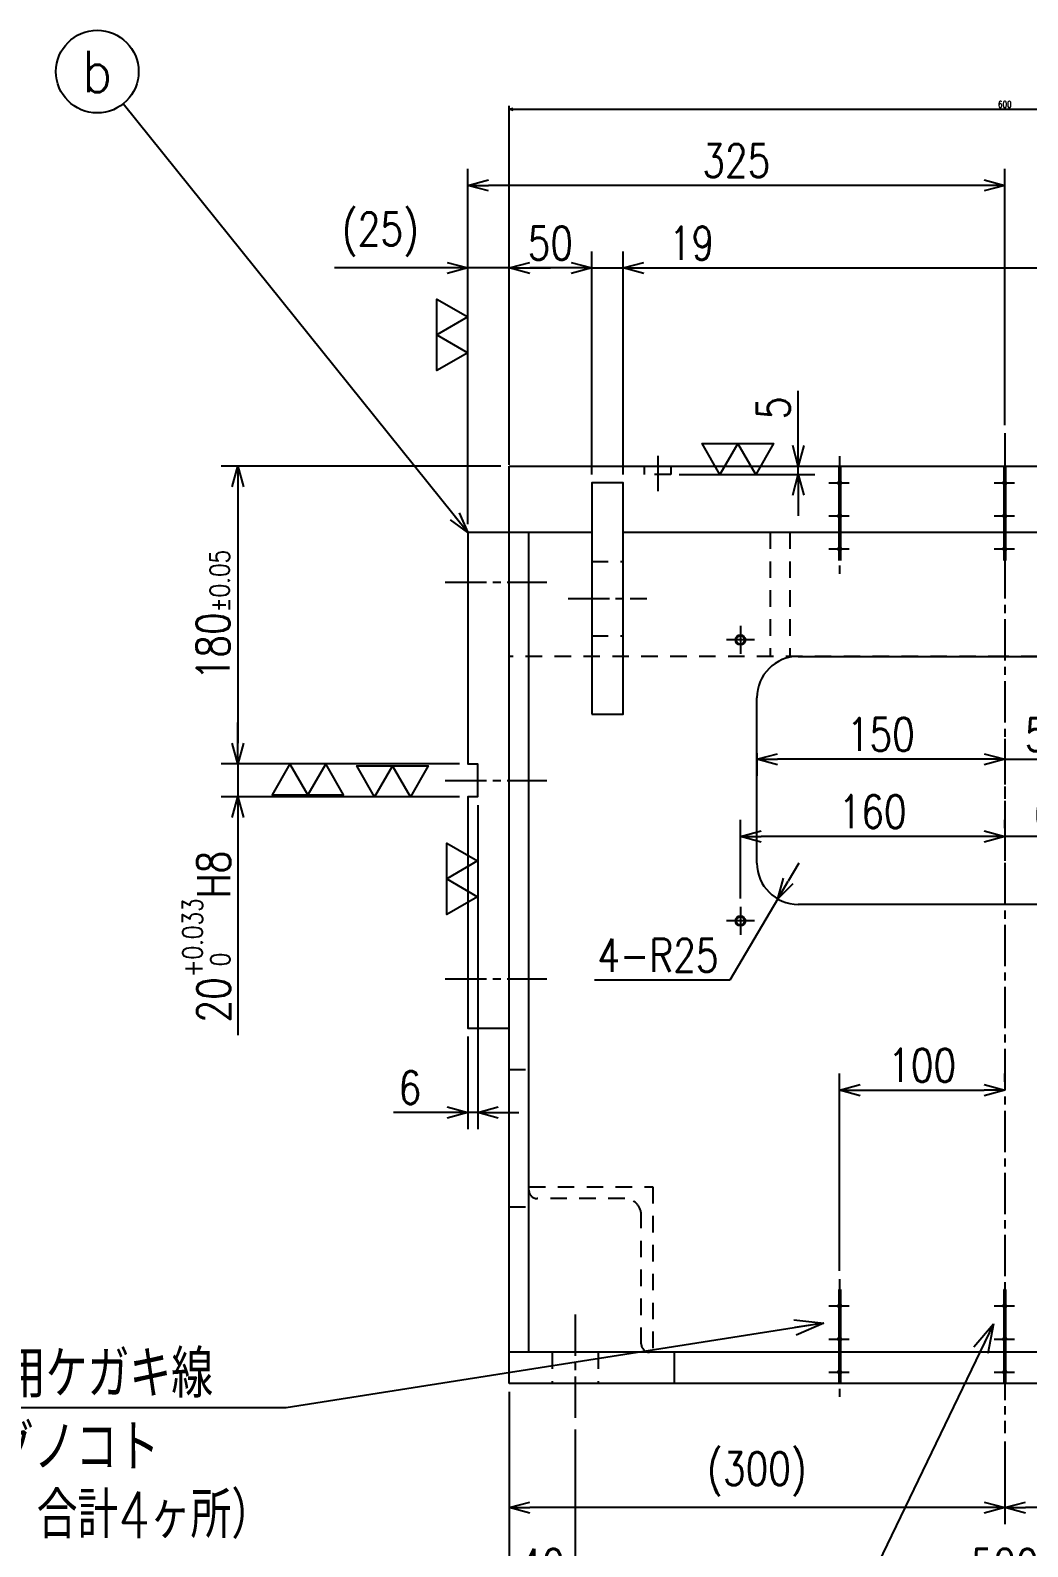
# Model space of a CAD drawing. Extents: x 0 to 4205, y 0 to 5940.
# Drawn here: x 1439 to 2042, y 550 to 1467 of the extents above; entities that cross this region are included whole.
import ezdxf
from ezdxf.enums import TextEntityAlignment as Align

# ---------------------------------------------------------------- set-up
doc = ezdxf.new("R2010")
doc.units = 0
doc.header["$LTSCALE"] = 5
doc.linetypes.add('GEN3A', pattern=[3.5, 2, -1.5])
doc.linetypes.add('GEN7A', pattern=[7.5, 5, -0.75, 1, -0.75])
doc.layers.get('0').update_dxf_attribs({"linetype": 'CONTINUOUS'})
doc.layers.get('DEFPOINTS').update_dxf_attribs({"linetype": 'CONTINUOUS'})
for name, color, linetype in [('2', 5, 'CONTINUOUS'), ('3A', 6, 'GEN3A'), ('4', 3, 'CONTINUOUS'), ('5', 3, 'CONTINUOUS'), ('7A', 4, 'GEN7A'), ('8', 1, 'CONTINUOUS')]:
    doc.layers.add(name, color=color, linetype=linetype)
doc.layers.add('DIMENSION', color=3, linetype='CONTINUOUS', lineweight=25)
doc.styles.get("Standard").update_dxf_attribs({"font": 'romans.shx', "width": 0.8, "bigfont": 'extfont.shx'})
doc.dimstyles.new('GEN-ISO', dxfattribs={"dimscale": 5, "dimtxt": 4, "dimasz": 2.5, "dimexe": 2, "dimexo": 1, "dimgap": 1, "dimtad": 3, "dimdec": 3, "dimrnd": 0.001, "dimdsep": 46, "dimtxsty": 'Standard', "dimblk": 'OPEN30', "dimcen": 0, "dimclrt": 52, "dimadec": 0, "dimazin": 0, "dimtp": 0.1, "dimtm": 0.1, "dimtfac": 0.6, "dimtdec": 3, "dimtmove": 2, "dimatfit": 3, "dimldrblk": 'OPEN30', "dimfxl": 1, "dimarcsym": 0})
doc.dimstyles.new('GEN-ISO$0', dxfattribs={"dimscale": 5, "dimtxt": 4, "dimasz": 2.5, "dimexe": 2, "dimexo": 1, "dimgap": 1, "dimtad": 3, "dimdec": 3, "dimrnd": 0.001, "dimdsep": 46, "dimtxsty": 'Standard', "dimblk": 'OPEN30', "dimcen": 0, "dimclrt": 52, "dimadec": 0, "dimazin": 0, "dimtp": 0.1, "dimtm": 0.1, "dimtfac": 0.6, "dimtdec": 3, "dimtmove": 2, "dimatfit": 3, "dimldrblk": 'OPEN30', "dimfxl": 1, "dimarcsym": 0})
doc.dimstyles.new('GEN-ISO$4', dxfattribs={"dimscale": 5, "dimtxt": 4, "dimasz": 2.5, "dimexe": 2, "dimexo": 1, "dimgap": 1, "dimtad": 1, "dimtoh": 1, "dimdec": 3, "dimrnd": 0.001, "dimdsep": 46, "dimtxsty": 'Standard', "dimblk": 'OPEN30', "dimcen": 0, "dimclrt": 52, "dimadec": 0, "dimazin": 0, "dimtp": 0.1, "dimtm": 0.1, "dimtfac": 0.6, "dimtdec": 3, "dimtofl": 0, "dimtmove": 0, "dimatfit": 2, "dimldrblk": 'OPEN30', "dimfxl": 1, "dimarcsym": 0})
doc.dimstyles.new('GEN-ISO$7', dxfattribs={"dimscale": 7.071, "dimtxt": 4, "dimasz": 2.5, "dimexe": 2, "dimexo": 1, "dimgap": 1, "dimtad": 3, "dimdec": 3, "dimrnd": 0.001, "dimdsep": 46, "dimtxsty": 'Standard', "dimblk": 'OPEN30', "dimcen": 0, "dimclrt": 52, "dimadec": 0, "dimazin": 0, "dimtp": 0.1, "dimtm": 0.1, "dimtfac": 0.6, "dimtdec": 3, "dimtmove": 0, "dimatfit": 3, "dimldrblk": 'OPEN30', "dimfxl": 1, "dimarcsym": 0})

# ---------------------------------------------------------------- blocks, each defined once
blk = doc.blocks.new('A$C75AA6566')
at = {"layer": '3A'}
for p, q in [((0, 100), (75, 100)), ((58, 93), (5, 93)), ((75, 100), (75, 0)), ((68, 5), (68, 83))]:
    blk.add_line(p, q, dxfattribs=at)
for centre, radius, start, end in [((5, 98), 5, 180, 270), ((58, 83), 10, 0, 90), ((73, 5), 5, 180, 270)]:
    blk.add_arc(centre, radius, start, end, dxfattribs=at)
blk = doc.blocks.new('_Open30')
at = {"color": 0, "linetype": 'ByBlock', "lineweight": -2}
for p, q in [((-1, 0.268), (0, 0)), ((0, 0), (-1, -0.268)), ((0, 0), (-1, 0))]:
    blk.add_line(p, q, dxfattribs=at)
blk = doc.blocks.new('*D28')
at = {"layer": '5', "color": 0, "lineweight": -2}
for p, q in [((2328.43, 643.15), (2328.43, 563.15)), ((2028.43, 613.15), (2028.43, 563.15)), ((2315.93, 573.15), (2040.93, 573.15))]:
    blk.add_line(p, q, dxfattribs=at)
at = {"layer": 'DEFPOINTS', "color": 0}
for p in [(2328.43, 648.15), (2028.43, 618.15), (2028.43, 573.15)]:
    blk.add_point(p, dxfattribs=at)
at = {"layer": '5', "color": 0, "lineweight": -2, "xscale": 12.5, "yscale": 12.5, "zscale": 12.5, "rotation": 180}
blk.add_blockref('_Open30', (2028.43, 573.15), dxfattribs=at)
at = {"layer": '5', "color": 0, "lineweight": -2, "xscale": 12.5, "yscale": 12.5, "zscale": 12.5}
blk.add_blockref('_Open30', (2328.43, 573.15), dxfattribs=at)
at = {"layer": '5', "color": 52, "insert": (2178.43, 588.15), "char_height": 20, "attachment_point": 5}
blk.add_mtext('(300)', dxfattribs=at)
blk = doc.blocks.new('*D29')
at = {"layer": '5', "color": 0, "lineweight": -2, "transparency": 16777216}
for p, q in [((1728.43, 643.15), (1728.43, 563.15)), ((2028.43, 613.15), (2028.43, 563.15)), ((2015.93, 573.15), (1740.93, 573.15))]:
    blk.add_line(p, q, dxfattribs=at)
at = {"layer": 'DEFPOINTS', "color": 0, "transparency": 16777216}
for p in [(1728.43, 648.15), (2028.43, 618.15), (1728.43, 573.15)]:
    blk.add_point(p, dxfattribs=at)
at = {"layer": '5', "color": 0, "lineweight": -2, "transparency": 16777216, "xscale": 12.5, "yscale": 12.5, "zscale": 12.5, "rotation": 180}
blk.add_blockref('_Open30', (1728.43, 573.15), dxfattribs=at)
at = {"layer": '5', "color": 0, "lineweight": -2, "transparency": 16777216, "xscale": 12.5, "yscale": 12.5, "zscale": 12.5}
blk.add_blockref('_Open30', (2028.43, 573.15), dxfattribs=at)
at = {"layer": '5', "color": 52, "transparency": 16777216, "insert": (1878.43, 593.39), "char_height": 20, "attachment_point": 5}
blk.add_mtext('(300)', dxfattribs=at)
blk = doc.blocks.new('*D31')
at = {"layer": '5', "color": 0, "lineweight": -2, "transparency": 16777216}
for p, q in [((1768.43, 620.39), (1768.43, 513.15)), ((2275.93, 523.15), (1780.93, 523.15))]:
    blk.add_line(p, q, dxfattribs=at)
at = {"layer": 'DEFPOINTS', "color": 0, "transparency": 16777216}
for p in [(1768.43, 625.39), (2288.43, 625.39), (1768.43, 523.15)]:
    blk.add_point(p, dxfattribs=at)
at = {"layer": '5', "color": 0, "lineweight": -2, "transparency": 16777216, "xscale": 12.5, "yscale": 12.5, "zscale": 12.5, "rotation": 180}
blk.add_blockref('_Open30', (1768.43, 523.15), dxfattribs=at)
at = {"layer": '5', "color": 0, "lineweight": -2, "transparency": 16777216, "xscale": 12.5, "yscale": 12.5, "zscale": 12.5}
blk.add_blockref('_Open30', (2288.43, 523.15), dxfattribs=at)
at = {"layer": '5', "color": 52, "transparency": 16777216, "insert": (2028.43, 538.15), "char_height": 20, "attachment_point": 5}
blk.add_mtext('520', dxfattribs=at)
blk = doc.blocks.new('*D32')
at = {"layer": '5', "color": 0, "lineweight": -2, "transparency": 16777216}
for p, q in [((1728.43, 643.15), (1728.43, 513.15)), ((1755.93, 523.15), (1740.93, 523.15))]:
    blk.add_line(p, q, dxfattribs=at)
at = {"layer": 'DEFPOINTS', "color": 0, "transparency": 16777216}
for p in [(1728.43, 648.15), (1768.43, 625.39), (1728.43, 523.15)]:
    blk.add_point(p, dxfattribs=at)
at = {"layer": '5', "color": 0, "lineweight": -2, "transparency": 16777216, "xscale": 12.5, "yscale": 12.5, "zscale": 12.5, "rotation": 180}
blk.add_blockref('_Open30', (1728.43, 523.15), dxfattribs=at)
at = {"layer": '5', "color": 0, "lineweight": -2, "transparency": 16777216, "xscale": 12.5, "yscale": 12.5, "zscale": 12.5}
blk.add_blockref('_Open30', (1768.43, 523.15), dxfattribs=at)
at = {"layer": '5', "color": 52, "transparency": 16777216, "insert": (1748.43, 538.15), "char_height": 20, "attachment_point": 5}
blk.add_mtext('40', dxfattribs=at)
blk = doc.blocks.new('*D33')
at = {"layer": '5', "color": 0, "lineweight": -2, "transparency": 16777216}
for p, q in [((1728.43, 643.15), (1728.43, 463.15)), ((2328.43, 643.15), (2328.43, 463.15)), ((2315.93, 473.15), (1740.93, 473.15))]:
    blk.add_line(p, q, dxfattribs=at)
at = {"layer": 'DEFPOINTS', "color": 0, "transparency": 16777216}
for p in [(1728.43, 648.15), (2328.43, 648.15), (1728.43, 473.15)]:
    blk.add_point(p, dxfattribs=at)
at = {"layer": '5', "color": 0, "lineweight": -2, "transparency": 16777216, "xscale": 12.5, "yscale": 12.5, "zscale": 12.5, "rotation": 180}
blk.add_blockref('_Open30', (1728.43, 473.15), dxfattribs=at)
at = {"layer": '5', "color": 0, "lineweight": -2, "transparency": 16777216, "xscale": 12.5, "yscale": 12.5, "zscale": 12.5}
blk.add_blockref('_Open30', (2328.43, 473.15), dxfattribs=at)
at = {"layer": '5', "color": 52, "transparency": 16777216, "insert": (2028.43, 488.15), "char_height": 20, "attachment_point": 5}
blk.add_mtext('600', dxfattribs=at)
blk = doc.blocks.new('*D43')
at = {"layer": '5', "color": 0, "lineweight": -2, "transparency": 16777216}
for p, q in [((1728.43, 1208.15), (1728.43, 1333.15)), ((1765.93, 1323.15), (1740.93, 1323.15))]:
    blk.add_line(p, q, dxfattribs=at)
at = {"layer": 'DEFPOINTS', "color": 0, "transparency": 16777216}
for p in [(1728.43, 1323.15), (1728.43, 1203.15), (1778.43, 1193.15)]:
    blk.add_point(p, dxfattribs=at)
at = {"layer": '5', "color": 0, "lineweight": -2, "transparency": 16777216, "xscale": 12.5, "yscale": 12.5, "zscale": 12.5, "rotation": 180}
blk.add_blockref('_Open30', (1728.43, 1323.15), dxfattribs=at)
at = {"layer": '5', "color": 0, "lineweight": -2, "transparency": 16777216, "xscale": 12.5, "yscale": 12.5, "zscale": 12.5}
blk.add_blockref('_Open30', (1778.43, 1323.15), dxfattribs=at)
at = {"layer": '5', "color": 52, "transparency": 16777216, "insert": (1753.43, 1338.15), "char_height": 20, "attachment_point": 5}
blk.add_mtext('50', dxfattribs=at)
blk = doc.blocks.new('*D45')
at = {"layer": '5', "color": 0, "lineweight": -2, "transparency": 16777216}
for p, q in [((1778.43, 1198.15), (1778.43, 1333.15)), ((1797.43, 1198.15), (1797.43, 1333.15)), ((1765.93, 1323.15), (1753.43, 1323.15)), ((1778.43, 1323.15), (1797.43, 1323.15)), ((1809.93, 1323.15), (1855.28, 1323.15))]:
    blk.add_line(p, q, dxfattribs=at)
at = {"layer": 'DEFPOINTS', "color": 0, "transparency": 16777216}
for p in [(1797.43, 1323.15), (1778.43, 1193.15), (1797.43, 1193.15)]:
    blk.add_point(p, dxfattribs=at)
at = {"layer": '5', "color": 0, "lineweight": -2, "transparency": 16777216, "xscale": 12.5, "yscale": 12.5, "zscale": 12.5}
blk.add_blockref('_Open30', (1778.43, 1323.15), dxfattribs=at)
at = {"layer": '5', "color": 0, "lineweight": -2, "transparency": 16777216, "xscale": 12.5, "yscale": 12.5, "zscale": 12.5, "rotation": 180}
blk.add_blockref('_Open30', (1797.43, 1323.15), dxfattribs=at)
at = {"layer": '5', "color": 52, "transparency": 16777216, "insert": (1838.85, 1338.15), "char_height": 20, "attachment_point": 5}
blk.add_mtext('19', dxfattribs=at)
blk = doc.blocks.new('*D68')
at = {"layer": '5', "color": 0, "lineweight": -2, "transparency": 16777216}
for p, q in [((1723.43, 1203.15), (1554.29, 1203.15)), ((1564.29, 1190.65), (1564.29, 1035.65)), ((1698.43, 1023.15), (1554.29, 1023.15))]:
    blk.add_line(p, q, dxfattribs=at)
at = {"layer": 'DEFPOINTS', "color": 0, "transparency": 16777216}
for p in [(1728.43, 1203.15), (1564.29, 1023.15), (1703.43, 1023.15)]:
    blk.add_point(p, dxfattribs=at)
at = {"layer": '5', "color": 0, "lineweight": -2, "transparency": 16777216, "xscale": 12.5, "yscale": 12.5, "zscale": 12.5}
for p, rotation in [((1564.29, 1203.15), 90), ((1564.29, 1023.15), 270)]:
    blk.add_blockref('_Open30', p, dxfattribs=dict(at, rotation=rotation))
at = {"layer": '5', "color": 52, "transparency": 16777216, "insert": (1549.29, 1113.15), "char_height": 20, "attachment_point": 5, "rotation": 90}
blk.add_mtext('180{\\H12.000000;±0.05}', dxfattribs=at)
blk = doc.blocks.new('*D69')
at = {"layer": '5', "color": 0, "lineweight": -2, "transparency": 16777216}
for p, q in [((1564.29, 1035.65), (1564.29, 1048.15)), ((1698.43, 1023.15), (1554.29, 1023.15)), ((1564.29, 1023.15), (1564.29, 1003.15)), ((1698.43, 1003.15), (1554.29, 1003.15)), ((1564.29, 990.65), (1564.29, 859.04))]:
    blk.add_line(p, q, dxfattribs=at)
at = {"layer": 'DEFPOINTS', "color": 0, "transparency": 16777216}
for p in [(1703.43, 1023.15), (1564.29, 1003.15), (1703.43, 1003.15)]:
    blk.add_point(p, dxfattribs=at)
at = {"layer": '5', "color": 0, "lineweight": -2, "transparency": 16777216, "xscale": 12.5, "yscale": 12.5, "zscale": 12.5}
for p, rotation in [((1564.29, 1023.15), 270), ((1564.29, 1003.15), 90)]:
    blk.add_blockref('_Open30', p, dxfattribs=dict(at, rotation=rotation))
at = {"layer": '5', "color": 52, "transparency": 16777216, "insert": (1545.29, 918.6), "char_height": 20, "attachment_point": 5, "rotation": 90}
blk.add_mtext('20{\\H12.000000;\\S+0.033^  0;}H8', dxfattribs=at)
blk = doc.blocks.new('*D70')
at = {"layer": '5', "color": 0, "lineweight": -2, "transparency": 16777216}
for p, q in [((1709.43, 998.15), (1709.43, 802.22)), ((1703.43, 858.15), (1703.43, 802.22)), ((1690.93, 812.22), (1658.52, 812.22)), ((1709.43, 812.22), (1703.43, 812.22)), ((1721.93, 812.22), (1734.43, 812.22))]:
    blk.add_line(p, q, dxfattribs=at)
at = {"layer": 'DEFPOINTS', "color": 0, "transparency": 16777216}
for p in [(1709.43, 1003.15), (1703.43, 863.15), (1703.43, 812.22)]:
    blk.add_point(p, dxfattribs=at)
at = {"layer": '5', "color": 0, "lineweight": -2, "transparency": 16777216, "xscale": 12.5, "yscale": 12.5, "zscale": 12.5}
blk.add_blockref('_Open30', (1703.43, 812.22), dxfattribs=at)
at = {"layer": '5', "color": 0, "lineweight": -2, "transparency": 16777216, "xscale": 12.5, "yscale": 12.5, "zscale": 12.5, "rotation": 180}
blk.add_blockref('_Open30', (1709.43, 812.22), dxfattribs=at)
at = {"layer": '5', "color": 52, "transparency": 16777216, "insert": (1668.47, 827.22), "char_height": 20, "attachment_point": 5}
blk.add_mtext('6', dxfattribs=at)
blk = doc.blocks.new('*D111')
at = {"layer": '5', "color": 0, "lineweight": -2, "transparency": 16777216}
for p, q in [((1703.43, 1168.15), (1703.43, 1333.15)), ((1728.43, 1208.15), (1728.43, 1333.15)), ((1690.93, 1323.15), (1622.71, 1323.15)), ((1728.43, 1323.15), (1703.43, 1323.15)), ((1740.93, 1323.15), (1753.43, 1323.15))]:
    blk.add_line(p, q, dxfattribs=at)
at = {"layer": 'DEFPOINTS', "color": 0, "transparency": 16777216}
for p in [(1703.43, 1323.15), (1728.43, 1203.15), (1703.43, 1163.15)]:
    blk.add_point(p, dxfattribs=at)
at = {"layer": '5', "color": 0, "lineweight": -2, "transparency": 16777216, "xscale": 12.5, "yscale": 12.5, "zscale": 12.5}
blk.add_blockref('_Open30', (1703.43, 1323.15), dxfattribs=at)
at = {"layer": '5', "color": 0, "lineweight": -2, "transparency": 16777216, "xscale": 12.5, "yscale": 12.5, "zscale": 12.5, "rotation": 180}
blk.add_blockref('_Open30', (1728.43, 1323.15), dxfattribs=at)
at = {"layer": '5', "color": 52, "transparency": 16777216, "insert": (1650.57, 1343.39), "char_height": 20, "attachment_point": 5}
blk.add_mtext('(25)', dxfattribs=at)
blk = doc.blocks.new('*D112')
at = {"layer": '5', "color": 0, "lineweight": -2, "transparency": 16777216}
for p, q in [((1703.43, 1168.15), (1703.43, 1383.15)), ((2028.43, 1228.15), (2028.43, 1383.15)), ((2015.93, 1373.15), (1715.93, 1373.15))]:
    blk.add_line(p, q, dxfattribs=at)
at = {"layer": 'DEFPOINTS', "color": 0, "transparency": 16777216}
for p in [(1703.43, 1373.15), (2028.43, 1223.15), (1703.43, 1163.15)]:
    blk.add_point(p, dxfattribs=at)
at = {"layer": '5', "color": 0, "lineweight": -2, "transparency": 16777216, "xscale": 12.5, "yscale": 12.5, "zscale": 12.5, "rotation": 180}
blk.add_blockref('_Open30', (1703.43, 1373.15), dxfattribs=at)
at = {"layer": '5', "color": 0, "lineweight": -2, "transparency": 16777216, "xscale": 12.5, "yscale": 12.5, "zscale": 12.5}
blk.add_blockref('_Open30', (2028.43, 1373.15), dxfattribs=at)
at = {"layer": '5', "color": 52, "transparency": 16777216, "insert": (1865.93, 1388.15), "char_height": 20, "attachment_point": 5}
blk.add_mtext('325', dxfattribs=at)
blk = doc.blocks.new('*D113')
at = {"layer": '5', "color": 0, "lineweight": -2, "transparency": 16777216}
for p, q in [((1797.43, 1198.15), (1797.43, 1333.15)), ((2259.43, 1198.15), (2259.43, 1333.15)), ((1809.93, 1323.15), (2246.93, 1323.15))]:
    blk.add_line(p, q, dxfattribs=at)
at = {"layer": 'DEFPOINTS', "color": 0, "transparency": 16777216}
for p in [(2259.43, 1323.15), (1797.43, 1193.15), (2259.43, 1193.15)]:
    blk.add_point(p, dxfattribs=at)
at = {"layer": '5', "color": 0, "lineweight": -2, "transparency": 16777216, "xscale": 12.5, "yscale": 12.5, "zscale": 12.5, "rotation": 180}
blk.add_blockref('_Open30', (1797.43, 1323.15), dxfattribs=at)
at = {"layer": '5', "color": 0, "lineweight": -2, "transparency": 16777216, "xscale": 12.5, "yscale": 12.5, "zscale": 12.5}
blk.add_blockref('_Open30', (2259.43, 1323.15), dxfattribs=at)
at = {"layer": '5', "color": 52, "transparency": 16777216, "insert": (2078.43, 1338.15), "char_height": 20, "attachment_point": 5}
blk.add_mtext('462', dxfattribs=at)
blk = doc.blocks.new('*D136')
at = {"layer": '5', "color": 0, "lineweight": -2, "transparency": 16777216}
for p, q in [((1903.43, 1215.65), (1903.43, 1248.82)), ((1831.43, 1203.15), (1913.43, 1203.15)), ((1903.43, 1198.15), (1903.43, 1203.15)), ((1831.43, 1198.15), (1913.43, 1198.15)), ((1903.43, 1185.65), (1903.43, 1173.15))]:
    blk.add_line(p, q, dxfattribs=at)
at = {"layer": 'DEFPOINTS', "color": 0, "transparency": 16777216}
for p in [(1826.43, 1203.15), (1903.43, 1203.15), (1826.43, 1198.15)]:
    blk.add_point(p, dxfattribs=at)
at = {"layer": '5', "color": 0, "lineweight": -2, "transparency": 16777216, "xscale": 12.5, "yscale": 12.5, "zscale": 12.5}
for p, rotation in [((1903.43, 1203.15), 270), ((1903.43, 1198.15), 90)]:
    blk.add_blockref('_Open30', p, dxfattribs=dict(at, rotation=rotation))
at = {"layer": '5', "color": 52, "transparency": 16777216, "insert": (1888.43, 1238.48), "char_height": 20, "attachment_point": 5, "rotation": 90}
blk.add_mtext('5', dxfattribs=at)
blk = doc.blocks.new('GENBALLOON1')
blk.add_circle((0, 0), 5)
blk.add_attdef('REF_NO', text='', height=3.5).set_placement((0, 0), align=Align.MIDDLE)
at = {"flags": 1}
blk.add_attdef('GEN_PARENT', text='', height=2.5, dxfattribs=at).set_placement((0, 0), align=Align.MIDDLE)
at = {"color": 7, "flags": 1}
for tag, p in [('5GENINF', (6.43, 0.96)), ('6GENINF', (6.43, 0.63)), ('7GENINF', (6.43, 0.3)), ('8GENINF', (6.43, -0.04)), ('9GENINF', (6.43, -0.37)), ('10GENINF', (6.43, -0.7)), ('11GENINF', (6.43, -1)), ('12GENINF', (6.43, -1.34)), ('13GENINF', (6.43, -1.67)), ('14GENINF', (6.43, -2)), ('3GENINF', (6.43, -2.34)), ('4GENINF', (6.43, -2.67)), ('15GENINF', (6.43, -3)), ('16GENINF', (6.43, -3.34)), ('17GENINF', (6.43, -3.7)), ('20GENINF', (6.43, -4.7)), ('21GENINF', (6.43, -5.04)), ('22GENINF', (6.43, -5.37)), ('18GENINF', (6.43, -4.04)), ('19GENINF', (6.43, -4.37))]:
    blk.add_attdef(tag, p, '', height=0.2, dxfattribs=at)
blk = doc.blocks.new('*D168')
at = {"layer": '5', "color": 0, "lineweight": -2, "transparency": 16777216}
for p, q in [((1928.43, 716.36), (1928.43, 835.73)), ((2028.43, 830.73), (2028.43, 835.73)), ((1940.93, 825.73), (2015.93, 825.73))]:
    blk.add_line(p, q, dxfattribs=at)
at = {"layer": 'DEFPOINTS', "color": 0, "transparency": 16777216}
for p in [(2028.43, 825.73), (2028.43, 825.73), (1928.43, 711.36)]:
    blk.add_point(p, dxfattribs=at)
at = {"layer": '5', "color": 0, "lineweight": -2, "transparency": 16777216, "xscale": 12.5, "yscale": 12.5, "zscale": 12.5, "rotation": 180}
blk.add_blockref('_Open30', (1928.43, 825.73), dxfattribs=at)
at = {"layer": '5', "color": 0, "lineweight": -2, "transparency": 16777216, "xscale": 12.5, "yscale": 12.5, "zscale": 12.5}
blk.add_blockref('_Open30', (2028.43, 825.73), dxfattribs=at)
at = {"layer": '5', "color": 52, "transparency": 16777216, "insert": (1978.43, 840.73), "char_height": 20, "attachment_point": 5}
blk.add_mtext('100', dxfattribs=at)
blk = doc.blocks.new('*D366')
at = {"layer": '5', "color": 0, "lineweight": -2, "transparency": 16777216}
for p, q in [((1903.7, 963.01), (1897.35, 952.24)), ((1891, 941.48), (1862, 892.33)), ((1862, 892.33), (1780.05, 892.33))]:
    blk.add_line(p, q, dxfattribs=at)
at = {"layer": 'DEFPOINTS', "color": 0, "transparency": 16777216}
for p in [(1903.7, 963.01), (1891, 941.48)]:
    blk.add_point(p, dxfattribs=at)
at = {"layer": '5', "color": 0, "lineweight": -2, "transparency": 16777216, "xscale": 12.5, "yscale": 12.5, "zscale": 12.5, "rotation": 239.4613286916595}
blk.add_blockref('_Open30', (1891, 941.48), dxfattribs=at)
at = {"layer": '5', "color": 52, "transparency": 16777216, "insert": (1818.53, 907.33), "char_height": 20, "attachment_point": 5}
blk.add_mtext('4-R25', dxfattribs=at)
blk = doc.blocks.new('*D360')
at = {"layer": '5', "color": 0, "lineweight": -2, "transparency": 16777216}
for p, q in [((2088.43, 941.65), (2088.43, 989.2)), ((2015.93, 979.2), (2003.43, 979.2)), ((2028.43, 979.2), (2028.43, 969.2)), ((2088.43, 979.2), (2028.43, 979.2)), ((2100.93, 979.2), (2113.43, 979.2))]:
    blk.add_line(p, q, dxfattribs=at)
at = {"layer": 'DEFPOINTS', "color": 0, "transparency": 16777216}
for p in [(2028.43, 984.2), (2028.43, 979.2), (2088.43, 936.65)]:
    blk.add_point(p, dxfattribs=at)
at = {"layer": '5', "color": 0, "lineweight": -2, "transparency": 16777216, "xscale": 12.5, "yscale": 12.5, "zscale": 12.5}
blk.add_blockref('_Open30', (2028.43, 979.2), dxfattribs=at)
at = {"layer": '5', "color": 0, "lineweight": -2, "transparency": 16777216, "xscale": 12.5, "yscale": 12.5, "zscale": 12.5, "rotation": 180}
blk.add_blockref('_Open30', (2088.43, 979.2), dxfattribs=at)
at = {"layer": '5', "color": 52, "transparency": 16777216, "insert": (2059.37, 993.1), "char_height": 20, "attachment_point": 5}
blk.add_mtext('60', dxfattribs=at)
blk = doc.blocks.new('*D362')
at = {"layer": '5', "color": 0, "lineweight": -2, "transparency": 16777216}
for p, q in [((1878.43, 1029.6), (1878.43, 1015.95)), ((2028.43, 1028.3), (2028.43, 1015.95)), ((2015.93, 1025.95), (1890.93, 1025.95))]:
    blk.add_line(p, q, dxfattribs=at)
at = {"layer": 'DEFPOINTS', "color": 0, "transparency": 16777216}
for p in [(1878.43, 1034.6), (2028.43, 1033.3), (1878.43, 1025.95)]:
    blk.add_point(p, dxfattribs=at)
at = {"layer": '5', "color": 0, "lineweight": -2, "transparency": 16777216, "xscale": 12.5, "yscale": 12.5, "zscale": 12.5, "rotation": 180}
blk.add_blockref('_Open30', (1878.43, 1025.95), dxfattribs=at)
at = {"layer": '5', "color": 0, "lineweight": -2, "transparency": 16777216, "xscale": 12.5, "yscale": 12.5, "zscale": 12.5}
blk.add_blockref('_Open30', (2028.43, 1025.95), dxfattribs=at)
at = {"layer": '5', "color": 52, "transparency": 16777216, "insert": (1953.43, 1040.95), "char_height": 20, "attachment_point": 5}
blk.add_mtext('150', dxfattribs=at)
blk = doc.blocks.new('*D363')
at = {"layer": '5', "color": 0, "lineweight": -2, "transparency": 16777216}
for p, q in [((2078.43, 1030.07), (2078.43, 1015.95)), ((2015.93, 1025.95), (2003.43, 1025.95)), ((2028.43, 1025.95), (2078.43, 1025.95)), ((2028.43, 1024.6), (2028.43, 1015.95)), ((2090.93, 1025.95), (2103.43, 1025.95))]:
    blk.add_line(p, q, dxfattribs=at)
at = {"layer": 'DEFPOINTS', "color": 0, "transparency": 16777216}
for p in [(2028.43, 1029.6), (2078.43, 1035.07), (2078.43, 1025.95)]:
    blk.add_point(p, dxfattribs=at)
at = {"layer": '5', "color": 0, "lineweight": -2, "transparency": 16777216, "xscale": 12.5, "yscale": 12.5, "zscale": 12.5}
blk.add_blockref('_Open30', (2028.43, 1025.95), dxfattribs=at)
at = {"layer": '5', "color": 0, "lineweight": -2, "transparency": 16777216, "xscale": 12.5, "yscale": 12.5, "zscale": 12.5, "rotation": 180}
blk.add_blockref('_Open30', (2078.43, 1025.95), dxfattribs=at)
at = {"layer": '5', "color": 52, "transparency": 16777216, "insert": (2054.3, 1040.79), "char_height": 20, "attachment_point": 5}
blk.add_mtext('50', dxfattribs=at)
blk = doc.blocks.new('*D364')
at = {"layer": '5', "color": 0, "lineweight": -2, "transparency": 16777216}
for p, q in [((1868.43, 941.65), (1868.43, 989.2)), ((2028.43, 984.2), (2028.43, 989.2)), ((2015.93, 979.2), (1880.93, 979.2))]:
    blk.add_line(p, q, dxfattribs=at)
at = {"layer": 'DEFPOINTS', "color": 0, "transparency": 16777216}
for p in [(1868.43, 979.2), (2028.43, 979.2), (1868.43, 936.65)]:
    blk.add_point(p, dxfattribs=at)
at = {"layer": '5', "color": 0, "lineweight": -2, "transparency": 16777216, "xscale": 12.5, "yscale": 12.5, "zscale": 12.5, "rotation": 180}
blk.add_blockref('_Open30', (1868.43, 979.2), dxfattribs=at)
at = {"layer": '5', "color": 0, "lineweight": -2, "transparency": 16777216, "xscale": 12.5, "yscale": 12.5, "zscale": 12.5}
blk.add_blockref('_Open30', (2028.43, 979.2), dxfattribs=at)
at = {"layer": '5', "color": 52, "transparency": 16777216, "insert": (1948.43, 994.2), "char_height": 20, "attachment_point": 5}
blk.add_mtext('160', dxfattribs=at)
blk = doc.blocks.new('*D371')
at = {"layer": 'DEFPOINTS', "color": 0}
for p in [(2328.43, 1419.15), (1728.43, 1203.15), (2328.43, 1195.8)]:
    blk.add_point(p, dxfattribs=at)
at = {"layer": 'DIMENSION', "color": 0, "lineweight": -2}
for p, q in [((1728.43, 1204.15), (1728.43, 1421.15)), ((1730.93, 1419.15), (2325.93, 1419.15)), ((2328.43, 1196.8), (2328.43, 1421.15))]:
    blk.add_line(p, q, dxfattribs=at)
at = {"layer": 'DIMENSION', "color": 0, "lineweight": -2, "xscale": 2.5, "yscale": 2.5, "zscale": 2.5, "rotation": 180}
blk.add_blockref('_Open30', (1728.43, 1419.15), dxfattribs=at)
at = {"layer": 'DIMENSION', "color": 0, "lineweight": -2, "xscale": 2.5, "yscale": 2.5, "zscale": 2.5}
blk.add_blockref('_Open30', (2328.43, 1419.15), dxfattribs=at)
at = {"layer": 'DIMENSION', "color": 52, "insert": (2028.43, 1422.15), "char_height": 4, "attachment_point": 5}
blk.add_mtext('600', dxfattribs=at)

msp = doc.modelspace()

# ---------------------------------------------------------------- hatches: boundary and pattern name
at = {"layer": '2'}
h = msp.add_hatch(color=256, dxfattribs=at)
h.dxf.hatch_style = 1
h.paths.add_polyline_path([(1928.4254, 1203.1495), (1927.9254, 1203.1495), (1927.9254, 1193.1495), (1928.4254, 1193.1495)])
h.paths.add_polyline_path([(1928.9254, 1203.1495), (1928.4254, 1203.1495), (1928.4254, 1193.1495), (1928.9254, 1193.1495)])
h.paths.add_polyline_path([(1928.9254, 1193.1495), (1928.4254, 1193.1495), (1928.4254, 1173.1495), (1928.9254, 1173.1495)])
h.paths.add_polyline_path([(1928.4254, 1193.1495), (1927.9254, 1193.1495), (1927.9254, 1173.1495), (1928.4254, 1173.1495)])
h.paths.add_polyline_path([(1928.9254, 1173.1495), (1928.4254, 1173.1495), (1928.4254, 1153.1495), (1928.9254, 1153.1495)])
h.paths.add_polyline_path([(1928.4254, 1173.1495), (1927.9254, 1173.1495), (1927.9254, 1153.1495), (1928.4254, 1153.1495)])
h.paths.add_polyline_path([(1928.9254, 1153.1495), (1928.4254, 1153.1495), (1928.4254, 1146.1495), (1928.9254, 1146.1495)])
h.paths.add_polyline_path([(1928.4254, 1153.1495), (1927.9254, 1153.1495), (1927.9254, 1146.1495), (1928.4254, 1146.1495)])
h = msp.add_hatch(color=256, dxfattribs=at)
h.dxf.hatch_style = 1
h.paths.add_polyline_path([(2028.4254, 1203.1495), (2027.9254, 1203.1495), (2027.9254, 1193.1495), (2028.4254, 1193.1495)])
h.paths.add_polyline_path([(2028.9254, 1203.1495), (2028.4254, 1203.1495), (2028.4254, 1193.1495), (2028.9254, 1193.1495)])
h.paths.add_polyline_path([(2028.9254, 1193.1495), (2028.4254, 1193.1495), (2028.4254, 1173.1495), (2028.9254, 1173.1495)])
h.paths.add_polyline_path([(2028.4254, 1193.1495), (2027.9254, 1193.1495), (2027.9254, 1173.1495), (2028.4254, 1173.1495)])
h.paths.add_polyline_path([(2028.9254, 1173.1495), (2028.4254, 1173.1495), (2028.4254, 1153.1495), (2028.9254, 1153.1495)])
h.paths.add_polyline_path([(2028.4254, 1173.1495), (2027.9254, 1173.1495), (2027.9254, 1153.1495), (2028.4254, 1153.1495)])
h.paths.add_polyline_path([(2028.9254, 1153.1495), (2028.4254, 1153.1495), (2028.4254, 1146.1495), (2028.9254, 1146.1495)])
h.paths.add_polyline_path([(2028.4254, 1153.1495), (2027.9254, 1153.1495), (2027.9254, 1146.1495), (2028.4254, 1146.1495)])
h = msp.add_hatch(color=256, dxfattribs=at)
h.dxf.hatch_style = 1
h.paths.add_polyline_path([(1928.4254, 705.1495), (1927.9254, 705.1495), (1927.9254, 695.1495), (1928.4254, 695.1495)])
h.paths.add_polyline_path([(1928.9254, 705.1495), (1928.4254, 705.1495), (1928.4254, 695.1495), (1928.9254, 695.1495)])
h.paths.add_polyline_path([(1928.9254, 695.1495), (1928.4254, 695.1495), (1928.4254, 675.1495), (1928.9254, 675.1495)])
h.paths.add_polyline_path([(1928.4254, 695.1495), (1927.9254, 695.1495), (1927.9254, 675.1495), (1928.4254, 675.1495)])
h.paths.add_polyline_path([(1928.9254, 675.1495), (1928.4254, 675.1495), (1928.4254, 655.1495), (1928.9254, 655.1495)])
h.paths.add_polyline_path([(1928.4254, 675.1495), (1927.9254, 675.1495), (1927.9254, 655.1495), (1928.4254, 655.1495)])
h.paths.add_polyline_path([(1928.9254, 655.1495), (1928.4254, 655.1495), (1928.4254, 648.1495), (1928.9254, 648.1495)])
h.paths.add_polyline_path([(1928.4254, 655.1495), (1927.9254, 655.1495), (1927.9254, 648.1495), (1928.4254, 648.1495)])
h = msp.add_hatch(color=256, dxfattribs=at)
h.dxf.hatch_style = 1
h.paths.add_polyline_path([(2028.4254, 705.1495), (2027.9254, 705.1495), (2027.9254, 695.1495), (2028.4254, 695.1495)])
h.paths.add_polyline_path([(2028.9254, 705.1495), (2028.4254, 705.1495), (2028.4254, 695.1495), (2028.9254, 695.1495)])
h.paths.add_polyline_path([(2028.9254, 695.1495), (2028.4254, 695.1495), (2028.4254, 675.1495), (2028.9254, 675.1495)])
h.paths.add_polyline_path([(2028.4254, 695.1495), (2027.9254, 695.1495), (2027.9254, 675.1495), (2028.4254, 675.1495)])
h.paths.add_polyline_path([(2028.9254, 675.1495), (2028.4254, 675.1495), (2028.4254, 655.1495), (2028.9254, 655.1495)])
h.paths.add_polyline_path([(2028.4254, 675.1495), (2027.9254, 675.1495), (2027.9254, 655.1495), (2028.4254, 655.1495)])
h.paths.add_polyline_path([(2028.9254, 655.1495), (2028.4254, 655.1495), (2028.4254, 648.1495), (2028.9254, 648.1495)])
h.paths.add_polyline_path([(2028.4254, 655.1495), (2027.9254, 655.1495), (2027.9254, 648.1495), (2028.4254, 648.1495)])

# ---------------------------------------------------------------- linework, layer by layer
for p, q in [((1728.4254, 1203.1495), (2028.4254, 1203.1495)), ((1728.4254, 648.1495), (1728.4254, 1203.1495)), ((1927.9254, 1203.1495), (1927.9254, 1146.1495)), ((1927.9254, 1203.1495), (1928.9254, 1203.1495)), ((1928.9254, 1203.1495), (1928.9254, 1146.1495)), ((2027.9254, 1203.1495), (2027.9254, 1146.1495)), ((2027.9254, 1203.1495), (2028.9254, 1203.1495)), ((2028.4254, 1203.1495), (2328.4254, 1203.1495)), ((2028.9254, 1203.1495), (2028.9254, 1146.1495)), ((1778.4254, 1163.1495), (1728.4254, 1163.1495)), ((1740.4254, 667.1495), (1740.4254, 1163.1495)), ((2028.4254, 1163.1495), (1797.4254, 1163.1495)), ((2259.4254, 1163.1495), (2028.4254, 1163.1495)), ((1903.4254, 1088.1495), (2053.4254, 1088.1495)), ((1878.4254, 963.1495), (1878.4254, 1063.1495)), ((2053.4254, 938.1495), (1903.4254, 938.1495)), ((1927.9254, 705.1495), (1927.9254, 648.1495)), ((1927.9254, 705.1495), (1928.9254, 705.1495)), ((1928.9254, 705.1495), (1928.9254, 648.1495)), ((2027.9254, 705.1495), (2027.9254, 648.1495)), ((2027.9254, 705.1495), (2028.9254, 705.1495)), ((2028.9254, 705.1495), (2028.9254, 648.1495)), ((2028.4254, 667.1495), (1728.4254, 667.1495)), ((1828.4254, 667.1495), (1828.4254, 648.1495)), ((2328.4254, 667.1495), (2028.4254, 667.1495)), ((2028.4254, 648.1495), (1728.4254, 648.1495)), ((2328.4254, 648.1495), (2028.4254, 648.1495))]:
    msp.add_line(p, q, dxfattribs=at)
msp.add_lwpolyline([(1778.4254, 1053.1495), (1797.4254, 1053.1495), (1797.4254, 1193.1495), (1778.4254, 1193.1495)], close=True, dxfattribs=at)
msp.add_lwpolyline([(1728.4254, 1163.1495), (1703.4254, 1163.1495), (1703.4254, 1023.1495), (1709.4254, 1023.1495), (1709.4254, 1003.1495), (1703.4254, 1003.1495), (1703.4254, 863.1495), (1728.4254, 863.1495)], dxfattribs=at)
for centre, radius in [((1928.4254, 1193.1495), 1), ((2028.4254, 1193.1495), 1), ((1928.4254, 1173.1495), 1), ((2028.4254, 1173.1495), 1), ((1928.4254, 1153.1495), 1), ((2028.4254, 1153.1495), 1), ((1868.4254, 1098.1495), 2.5), ((1868.4254, 928.1495), 2.5), ((1928.4254, 695.1495), 1), ((2028.4254, 695.1495), 1), ((1928.4254, 675.1495), 1), ((2028.4254, 675.1495), 1), ((1928.4254, 655.1495), 1), ((2028.4254, 655.1495), 1)]:
    msp.add_circle(centre, radius, dxfattribs=at)
for centre, start, end in [((1903.4254, 1063.1495), 90, 180), ((1903.4254, 963.1495), 180, 270)]:
    msp.add_arc(centre, 25, start, end, dxfattribs=at)
at = {"layer": '3A'}
for p, q in [((1810.4254, 1198.1495), (1810.4254, 1203.1495)), ((1826.4254, 1203.1495), (1826.4254, 1198.1495)), ((1826.4254, 1198.1495), (1810.4254, 1198.1495)), ((1886.4254, 1163.1495), (1886.4254, 1088.1495)), ((1898.4254, 1163.1495), (1898.4254, 1088.1495)), ((1778.4254, 1145.6495), (1797.4254, 1145.6495)), ((1778.4254, 1100.6495), (1797.4254, 1100.6495)), ((2028.4254, 1088.1495), (1728.4254, 1088.1495)), ((2328.4254, 1088.1495), (2028.4254, 1088.1495)), ((1728.4254, 838.1495), (1740.4254, 838.1495)), ((1728.4254, 755.1495), (1740.4254, 755.1495)), ((1754.4254, 667.1495), (1754.4254, 648.1495)), ((1782.4254, 667.1495), (1782.4254, 648.1495))]:
    msp.add_line(p, q, dxfattribs=at)
at = {"layer": '4'}
for centre in [(1868.4254, 1098.1495), (1868.4254, 928.1495)]:
    msp.add_circle(centre, 3, dxfattribs=at)
at = {"layer": '7A'}
for p, q in [((2028.4254, 1223.1495), (2028.4254, 944.9847)), ((1818.4254, 1209.5146), (1818.4254, 1188.1756)), ((1928.4254, 1209.3631), (1928.4254, 1136.9358)), ((1922.0327, 1193.1495), (1934.2582, 1193.1495)), ((2022.0327, 1193.1495), (2034.2582, 1193.1495)), ((1922.0327, 1173.1495), (1934.2582, 1173.1495)), ((2022.0327, 1173.1495), (2034.2582, 1173.1495)), ((1922.0327, 1153.1495), (1934.2582, 1153.1495)), ((2022.0327, 1153.1495), (2034.2582, 1153.1495)), ((1689.7763, 1133.1495), (1751.2442, 1133.1495)), ((1764.1404, 1123.1495), (1811.881, 1123.1495)), ((1868.4254, 1106.6495), (1868.4254, 1089.6495)), ((1876.9254, 1098.1495), (1859.9254, 1098.1495)), ((2028.4254, 1038.222), (2028.4254, 618.1495)), ((1689.7763, 1013.1495), (1751.2442, 1013.1495)), ((1868.4254, 936.6495), (1868.4254, 919.6495)), ((1876.9254, 928.1495), (1859.9254, 928.1495)), ((1689.7763, 893.1495), (1751.2442, 893.1495)), ((1928.4254, 711.3631), (1928.4254, 638.9358)), ((1768.4254, 689.9757), (1768.4254, 625.3871)), ((1922.0327, 695.1495), (1934.2582, 695.1495)), ((2022.0327, 695.1495), (2034.2582, 695.1495)), ((1922.0327, 675.1495), (1934.2582, 675.1495)), ((2022.0327, 675.1495), (2034.2582, 675.1495)), ((1922.0327, 655.1495), (1934.2582, 655.1495)), ((2022.0327, 655.1495), (2034.2582, 655.1495))]:
    msp.add_line(p, q, dxfattribs=at)
at = {"layer": '8'}
for points in [[(1703.4254, 1293.5087), (1684.6754, 1282.6837), (1684.6754, 1304.3337), (1703.4254, 1293.5087)], [(1703.4254, 1271.8587), (1684.6754, 1261.0337), (1684.6754, 1282.6837), (1703.4254, 1271.8587)], [(1856.0331, 1198.1495), (1845.2081, 1216.8995), (1866.8581, 1216.8995), (1856.0331, 1198.1495)], [(1877.6831, 1198.1495), (1866.8581, 1216.8995), (1888.5081, 1216.8995), (1877.6831, 1198.1495)], [(1595.8277, 1023.1495), (1585.0027, 1004.3995), (1606.6527, 1004.3995), (1595.8277, 1023.1495)], [(1617.4777, 1023.1495), (1606.6527, 1004.3995), (1628.3027, 1004.3995), (1617.4777, 1023.1495)], [(1647.0637, 1003.1495), (1636.2387, 1021.8995), (1657.8887, 1021.8995), (1647.0637, 1003.1495)], [(1668.7137, 1003.1495), (1657.8887, 1021.8995), (1679.5387, 1021.8995), (1668.7137, 1003.1495)], [(1709.4254, 964.4135), (1690.6754, 953.5885), (1690.6754, 975.2385), (1709.4254, 964.4135)], [(1709.4254, 942.7635), (1690.6754, 931.9385), (1690.6754, 953.5885), (1709.4254, 942.7635)]]:
    msp.add_lwpolyline(points, close=True, dxfattribs=at)

# ---------------------------------------------------------------- block references
at = {"layer": '2'}
msp.add_blockref('A$C75AA6566', (1740.4254, 667.1495), dxfattribs=at)
at = {"layer": '5'}
ref = msp.add_blockref('GENBALLOON1', (1479.224, 1441.9312), dxfattribs=dict(at, xscale=5, yscale=5, zscale=5))
ref.add_attrib('REF_NO', 'b', dxfattribs={"color": 7, "height": 25, "width": 0.9}).set_placement((1479.224, 1441.9312), align=Align.MIDDLE_CENTER)

# ---------------------------------------------------------------- texts
at = {"layer": '5', "color": 52}
for s, insert, char_height, attachment_point in [('コイルエッジ基準用ケガキ線', (1219.8795, 639.4556), 28.8, 7), ('線上3点ポンチングノコト', (1218.3103, 595.1772), 28.8, 7), ('（上・下部・裏面\u3000合計4ヶ所）', (1584.9833, 568.4392), 28, 6)]:
    msp.add_mtext(s, dxfattribs=dict(at, insert=insert, char_height=char_height, attachment_point=attachment_point))

# ---------------------------------------------------------------- dimensions: what is measured, and where the dimension line sits
at = {"layer": '5'}
for base, p1, p2, angle, dimstyle, override, picture, middle in [((1703.4254, 1373.1495), (2028.4254, 1223.1495), (1703.4254, 1163.1495), 180, 'GEN-ISO', {"dimtp": 0.05, "dimtm": 0.05, "dimtmove": 0}, '*D112', (1865.9254, 1388.1495)), ((1703.4254, 1323.1495), (1728.4254, 1203.1495), (1703.4254, 1163.1495), 180, 'GEN-ISO', {"dimpost": '(<>)', "dimtp": 0.027, "dimtm": 0, "dimtmove": 0}, '*D111', (1650.5682, 1343.3876)), ((1728.4254, 1323.1495), (1778.4254, 1193.1495), (1728.4254, 1203.1495), 180, 'GEN-ISO', {"dimse1": 1, "dimtmove": 1}, '*D43', (1753.4254, 1338.1495)), ((1797.4254, 1323.1495), (1778.4254, 1193.1495), (1797.4254, 1193.1495), 180, 'GEN-ISO', {"dimtmove": 0}, '*D45', (1838.8539, 1338.1495)), ((1903.4254, 1203.1495), (1826.4254, 1198.1495), (1826.4254, 1203.1495), 90, 'GEN-ISO', {"dimtp": 0.027, "dimtm": 0, "dimtmove": 0}, '*D136', (1888.4254, 1238.4828)), ((1564.2869, 1023.1495), (1728.4254, 1203.1495), (1703.4254, 1023.1495), 90, 'GEN-ISO', {"dimtol": 1, "dimtp": 0.05, "dimtm": 0.05, "dimtmove": 0}, '*D68', (1549.2869, 1113.1495)), ((1878.4254, 1025.9522), (2028.4254, 1033.3027), (1878.4254, 1034.5985), 180, 'GEN-ISO$0', {"dimadec": 2}, '*D362', (1953.4254, 1040.9522)), ((1703.4254, 812.223), (1709.4254, 1003.1495), (1703.4254, 863.1495), 180, 'GEN-ISO', {"dimtmove": 0}, '*D70', (1668.473, 827.223)), ((1868.4254, 979.1967), (2028.4254, 979.1967), (1868.4254, 936.6495), 180, 'GEN-ISO$0', {"dimadec": 2}, '*D364', (1948.4254, 994.1967)), ((2028.4254, 825.7327), (1928.4254, 711.3631), (2028.4254, 825.7327), 180, 'GEN-ISO', {"dimtp": 0.027, "dimtm": 0, "dimtmove": 0}, '*D168', (1978.4254, 840.7327)), ((1728.4254, 573.1495), (2028.4254, 618.1495), (1728.4254, 648.1495), 180, 'GEN-ISO', {"dimpost": '(<>)', "dimtp": 0.027, "dimtm": 0, "dimtmove": 0}, '*D29', (1878.4254, 593.3876)), ((1728.4254, 523.1495), (1768.4254, 625.3871), (1728.4254, 648.1495), 180, 'GEN-ISO', {"dimse1": 1, "dimtmove": 1}, '*D32', (1748.4254, 538.1495)), ((1728.4254, 473.1495), (2328.4254, 648.1495), (1728.4254, 648.1495), 180, 'GEN-ISO', {"dimtmove": 0}, '*D33', (2028.4254, 488.1495)), ((2028.4254, 573.1495), (2328.4254, 648.1495), (2028.4254, 618.1495), 180, 'GEN-ISO', {"dimlfac": 1, "dimpost": '(<>)', "dimtxsty": 'Standard', "dimblk1": 'Open30', "dimblk2": 'Open30', "dimsah": 1, "dimtp": 0.027, "dimtm": 0, "dimtmove": 0, "dimtolj": 0}, '*D28', (2178.4254, 588.1495)), ((1768.4254, 523.1495), (2288.4254, 625.3871), (1768.4254, 625.3871), 180, 'GEN-ISO', {"dimse1": 1, "dimtmove": 1}, '*D31', (2028.4254, 538.1495))]:
    dim = msp.add_linear_dim(base=base, p1=p1, p2=p2, angle=angle, dimstyle=dimstyle, override=override, dxfattribs=at)
    dim.commit()
    dim.dimension.update_dxf_attribs({"geometry": picture, "text_midpoint": middle})
for base, p1, p2, dimstyle, override, picture, middle in [((2259.4254, 1323.1495), (1797.4254, 1193.1495), (2259.4254, 1193.1495), 'GEN-ISO', {"dimtp": 0.05, "dimtm": 0.05, "dimtmove": 0}, '*D113', (2078.4254, 1323.1495)), ((2078.4254, 1025.9522), (2028.4254, 1029.5985), (2078.4254, 1035.0698), 'GEN-ISO$0', {"dimadec": 2}, '*D363', (2054.3044, 1040.7936)), ((2028.4254, 979.1967), (2088.4254, 936.6495), (2028.4254, 984.1967), 'GEN-ISO$0', {"dimadec": 2}, '*D360', (2059.3654, 993.1043))]:
    dim = msp.add_linear_dim(base=base, p1=p1, p2=p2, angle=180, dimstyle=dimstyle, override=override, dxfattribs=at)
    dim.commit()
    dim.dimension.update_dxf_attribs({"geometry": picture, "text_midpoint": middle, "dimtype": 160})
dim = msp.add_linear_dim(base=(1564.2869, 1003.1495), p1=(1703.4254, 1023.1495), p2=(1703.4254, 1003.1495), angle=90, text='<>H8', dimstyle='GEN-ISO', override={"dimtol": 1, "dimtp": 0.033, "dimtm": 0, "dimtmove": 0}, dxfattribs=at)
dim.commit()
dim.dimension.update_dxf_attribs({"geometry": '*D69', "text_midpoint": (1545.2869, 918.5971)})
dim = msp.add_radius_dim(center=(1903.6984, 963.0073), mpoint=(1890.9954, 941.4751), text='4-<>', dimstyle='GEN-ISO$4', override={"dimadec": 2}, dxfattribs=at)
dim.commit()
dim.dimension.update_dxf_attribs({"geometry": '*D366', "text_midpoint": (1818.5271, 892.3323), "dimtype": 164})
at = {"layer": 'DIMENSION'}
dim = msp.add_linear_dim(base=(2328.4254, 1419.1495), p1=(1728.4254, 1203.1495), p2=(2328.4254, 1195.7959), dimstyle='GEN-ISO$0', override={"dimscale": 1, "dimlfac": 1, "dimtxsty": 'Standard', "dimblk1": 'Open30', "dimblk2": 'Open30', "dimsah": 1, "dimtmove": 1, "dimtolj": 0}, dxfattribs=at)
dim.commit()
dim.dimension.update_dxf_attribs({"geometry": '*D371', "text_midpoint": (2028.4254, 1422.1495)})

# ---------------------------------------------------------------- leaders
at = {"layer": '5', "linetype": 'Continuous'}
msp.add_leader([(1703.4254, 1163.1495), (1494.8914, 1422.4496)], dimstyle='GEN-ISO', dxfattribs=at)
at = {"layer": '5'}
for points in [[(1918.8845, 684.8502), (1593.4958, 633.4719), (1211.9642, 633.4719)], [(2021.5468, 684.2856), (1865.7774, 361.1903), (1518.2458, 361.1903)]]:
    msp.add_leader(points, dimstyle='GEN-ISO$7', override={"dimgap": 1, "dimtad": 0, "dimtp": 0.027, "dimtm": 0}, dxfattribs=at)

doc.saveas('drawing.dxf')
